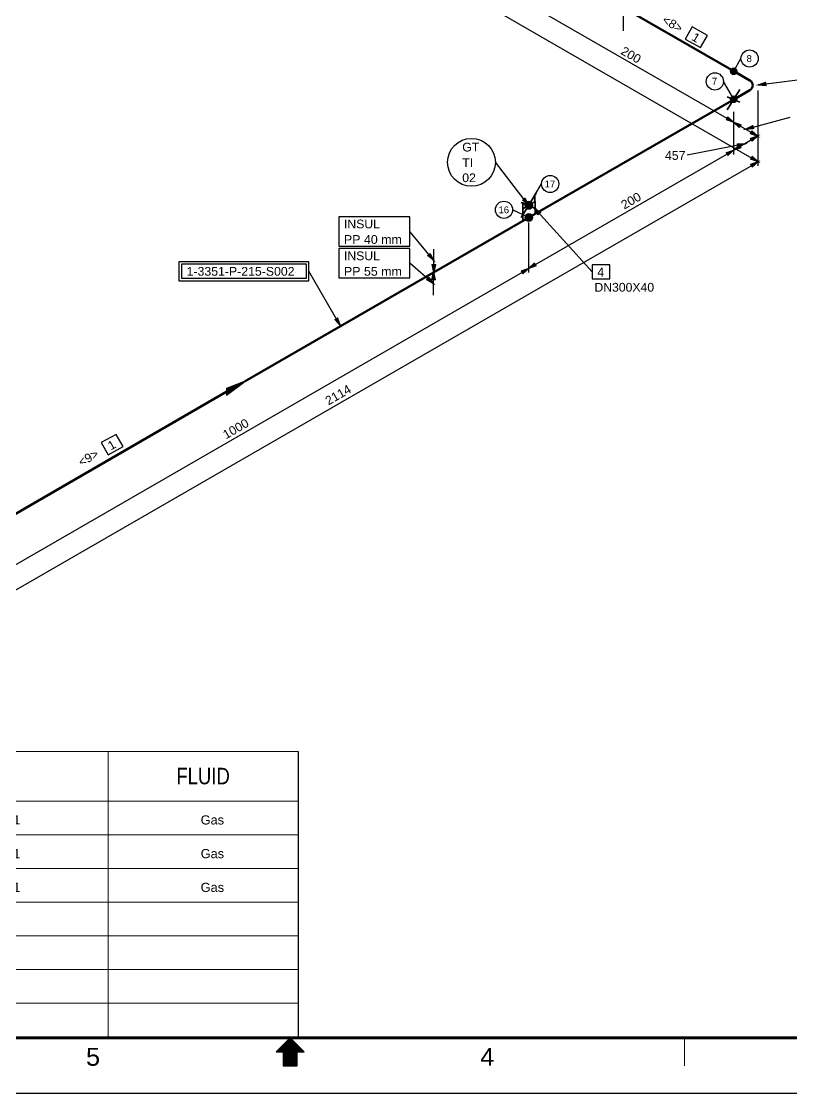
# Model space of a CAD drawing. Header units: inches. Extents: x 0 to 841, y 0 to 594.
# Drawn here: x 363.5 to 556.9, y 0 to 269.3 of the extents above; entities that cross this region are included whole.
import ezdxf
from ezdxf.enums import TextEntityAlignment as Align
from ezdxf.xclip import XClip

# ---------------------------------------------------------------- set-up
doc = ezdxf.new("R2010")
doc.units = ezdxf.units.IN
doc.header["$MEASUREMENT"] = 0
doc.header["$XCLIPFRAME"] = 0
for name, color, linetype in [('1-3320-LP-186-001-615_MODEL-EMBED 1_DWG$0$Default', 7, 'Continuous'), ('BG 0', 7, 'Continuous'), ('BG BG BG BG BG 2', 7, 'Continuous'), ('BG BG BG BG TITLETEXT', 7, 'Continuous'), ('BG Border', 7, 'Continuous'), ('DIMLINES', 7, 'Continuous'), ('DIMTEXT', 7, 'Continuous'), ('FITTINGS', 7, 'Continuous'), ('ISOTEXT', 7, 'Continuous'), ('NOZZLES', 7, 'Continuous'), ('PIPE', 7, 'Continuous'), ('WELDS', 7, 'Continuous')]:
    doc.layers.add(name, color=color, linetype=linetype)
doc.styles.add('1-3320-LP-186-001-615_MODEL-EMBED 1_DWG$0$Arial', font='arial.ttf')
doc.styles.add('Arial', font='arial.ttf')

# ---------------------------------------------------------------- blocks, each defined once
blk = doc.blocks.new('1-3320-LP-186-001-615_MODEL-EMBED 1_DWG')
at = {"layer": '1-3320-LP-186-001-615_MODEL-EMBED 1_DWG$0$Default', "color": 4, "style": '1-3320-LP-186-001-615_MODEL-EMBED 1_DWG$0$Arial'}
for s, width, p in [('1-3351-215-ECD8-300', 1.00235, (0.938205, -0.115628)), ('25', 1.008516, (3.475116, -0.115628)), ('54', 1.008516, (4.350117, -0.115628)), ('355.0 ', 1.008516, (5.29826, -0.115628)), ('45.0 ', 1.008516, (6.406503, -0.115628)), ('325.0 ', 1.008516, (7.444094, -0.115628)), ('PP', 1.004063, (8.591588, -0.115628)), ('40', 1.008516, (9.933451, -0.115628)), ('1-3351-LM-105-001', 1.002802, (11.758255, -0.115628)), ('Gas', 1.002038, (14.659147, -0.115628)), ('1-3351-215-ECD8-300', 1.00235, (0.938205, -0.448962)), ('300', 1.008516, (3.43979, -0.448962)), ('54', 1.008516, (4.350117, -0.448962)), ('355.0 ', 1.008516, (5.29826, -0.448962)), ('45.0 ', 1.008516, (6.406503, -0.448962)), ('325.0 ', 1.008516, (7.444094, -0.448962)), ('PP', 1.004063, (8.591588, -0.448962)), ('55', 1.008516, (9.933451, -0.448962)), ('1-3351-LM-105-001', 1.002802, (11.758255, -0.448962)), ('Gas', 1.002038, (14.659147, -0.448962)), ('1-3351-433-ECD8-080', 1.00235, (0.938205, -0.782295)), ('80', 1.008516, (3.475116, -0.782295)), ('54', 1.008516, (4.350117, -0.782295)), ('355.0 ', 1.008516, (5.29826, -0.782295)), ('45.0 ', 1.008516, (6.406503, -0.782295)), ('325.0 ', 1.008516, (7.444094, -0.782295)), ('PP', 1.004063, (8.591588, -0.782295)), ('45', 1.008516, (9.933451, -0.782295)), ('1-3351-LM-105-001', 1.002802, (11.758255, -0.782295)), ('Gas', 1.002038, (14.659147, -0.782295))]:
    blk.add_text(s, height=0.090278, dxfattribs=dict(at, width=width)).set_placement(p, align=Align.TOP_LEFT)

msp = doc.modelspace()

# ---------------------------------------------------------------- hatches: boundary and pattern name
at = {"layer": 'DIMLINES', "linetype": 'Continuous'}
for points in [[(540.52, 244.6), (542.36, 243.96), (540.92, 245.24)], [(544.12, 243.32), (542.28, 243.96), (543.72, 242.68)], [(547.16, 243.08), (545.4, 242.2), (547.32, 242.36)], [(546.6, 241.08), (548.44, 240.44), (547, 241.72)], [(547, 239.24), (548.44, 240.52), (546.6, 239.88)], [(543.72, 238.2), (542.28, 236.92), (544.12, 237.56)], [(543.4, 237.8), (545.24, 238.52), (543.32, 238.52)], [(540.92, 235.64), (542.36, 236.92), (540.52, 236.28)], [(546.68, 234.68), (548.52, 234.04), (547.08, 235.32)], [(547.08, 232.76), (548.52, 234.04), (546.68, 233.4)], [(465.56, 210.44), (467.08, 209.24), (466.12, 210.92)], [(466.68, 208.2), (467.08, 206.28), (467.48, 208.2)], [(492.28, 208.52), (490.84, 207.24), (492.68, 207.88)], [(465.32, 204.36), (467, 203.4), (465.8, 204.92)], [(467.4, 204.36), (467, 206.28), (466.6, 204.36)], [(489.48, 205.96), (490.92, 207.24), (489.08, 206.6)]]:
    msp.add_hatch(color=2, dxfattribs=at).paths.add_polyline_path(points)
at = {"layer": 'DIMLINES', "linetype": 'ByBlock'}
h = msp.add_hatch(dxfattribs=at)
h.set_pattern_fill('LINE', scale=25.4, style=0)
h.paths.add_polyline_path([(540.52, 244.6), (542.36, 243.96), (540.92, 245.24)])
h = msp.add_hatch(dxfattribs=at)
h.set_pattern_fill('LINE', scale=25.4, style=0)
h.paths.add_polyline_path([(544.12, 243.32), (542.28, 243.96), (543.72, 242.68)])
h = msp.add_hatch(dxfattribs=at)
h.set_pattern_fill('LINE', scale=25.4, style=0)
h.paths.add_polyline_path([(547.16, 243.08), (545.4, 242.2), (547.32, 242.36)])
h = msp.add_hatch(dxfattribs=at)
h.set_pattern_fill('LINE', scale=25.4, style=0)
h.paths.add_polyline_path([(546.6, 241.08), (548.44, 240.44), (547, 241.72)])
h = msp.add_hatch(dxfattribs=at)
h.set_pattern_fill('LINE', scale=25.4, style=0)
h.paths.add_polyline_path([(547, 239.24), (548.44, 240.52), (546.6, 239.88)])
h = msp.add_hatch(dxfattribs=at)
h.set_pattern_fill('LINE', scale=25.4, style=0)
h.paths.add_polyline_path([(543.72, 238.2), (542.28, 236.92), (544.12, 237.56)])
h = msp.add_hatch(dxfattribs=at)
h.set_pattern_fill('LINE', scale=25.4, style=0)
h.paths.add_polyline_path([(543.4, 237.8), (545.24, 238.52), (543.32, 238.52)])
h = msp.add_hatch(dxfattribs=at)
h.set_pattern_fill('LINE', scale=25.4, style=0)
h.paths.add_polyline_path([(540.92, 235.64), (542.36, 236.92), (540.52, 236.28)])
h = msp.add_hatch(dxfattribs=at)
h.set_pattern_fill('LINE', scale=25.4, style=0)
h.paths.add_polyline_path([(546.68, 234.68), (548.52, 234.04), (547.08, 235.32)])
h = msp.add_hatch(dxfattribs=at)
h.set_pattern_fill('LINE', scale=25.4, style=0)
h.paths.add_polyline_path([(547.08, 232.76), (548.52, 234.04), (546.68, 233.4)])
h = msp.add_hatch(dxfattribs=at)
h.set_pattern_fill('LINE', scale=25.4, style=0)
h.paths.add_polyline_path([(465.56, 210.44), (467.08, 209.24), (466.12, 210.92)])
h = msp.add_hatch(dxfattribs=at)
h.set_pattern_fill('LINE', scale=25.4, style=0)
h.paths.add_polyline_path([(466.68, 208.2), (467.08, 206.28), (467.48, 208.2)])
h = msp.add_hatch(dxfattribs=at)
h.set_pattern_fill('LINE', scale=25.4, style=0)
h.paths.add_polyline_path([(492.28, 208.52), (490.84, 207.24), (492.68, 207.88)])
h = msp.add_hatch(dxfattribs=at)
h.set_pattern_fill('LINE', scale=25.4, style=0)
h.paths.add_polyline_path([(465.32, 204.36), (467, 203.4), (465.8, 204.92)])
h = msp.add_hatch(dxfattribs=at)
h.set_pattern_fill('LINE', scale=25.4, style=0)
h.paths.add_polyline_path([(467.4, 204.36), (467, 206.28), (466.6, 204.36)])
h = msp.add_hatch(dxfattribs=at)
h.set_pattern_fill('LINE', scale=25.4, style=0)
h.paths.add_polyline_path([(489.48, 205.96), (490.92, 207.24), (489.08, 206.6)])
at = {"layer": 'ISOTEXT', "linetype": 'Continuous'}
for points in [[(550.36, 253.96), (548.52, 253.32), (550.44, 253.16)], [(489.4, 224.36), (490.84, 223.08), (489.96, 224.84)], [(493.88, 221.24), (492.28, 222.44), (493.24, 220.76)], [(442.28, 194.36), (443.56, 192.92), (442.92, 194.76)]]:
    msp.add_hatch(color=2, dxfattribs=at).paths.add_polyline_path(points)
at = {"layer": 'ISOTEXT', "linetype": 'ByBlock'}
h = msp.add_hatch(dxfattribs=at)
h.set_pattern_fill('LINE', scale=25.4, style=0)
h.paths.add_polyline_path([(550.36, 253.96), (548.52, 253.32), (550.44, 253.16)])
h = msp.add_hatch(dxfattribs=at)
h.set_pattern_fill('LINE', scale=25.4, style=0)
h.paths.add_polyline_path([(489.4, 224.36), (490.84, 223.08), (489.96, 224.84)])
h = msp.add_hatch(dxfattribs=at)
h.set_pattern_fill('LINE', scale=25.4, style=0)
h.paths.add_polyline_path([(493.88, 221.24), (492.28, 222.44), (493.24, 220.76)])
h = msp.add_hatch(dxfattribs=at)
h.set_pattern_fill('LINE', scale=25.4, style=0)
h.paths.add_polyline_path([(442.28, 194.36), (443.56, 192.92), (442.92, 194.76)])
at = {"layer": 'NOZZLES', "linetype": 'Continuous'}
h = msp.add_hatch(color=7, dxfattribs=at)
edge = h.paths.add_edge_path()
edge.add_arc((542.36, 256.76), 0.76, 0, 360)
at = {"layer": 'NOZZLES', "linetype": 'ByBlock'}
h = msp.add_hatch(dxfattribs=at)
h.set_pattern_fill('LINE', scale=25.4, style=0)
edge = h.paths.add_edge_path()
edge.add_arc((542.36, 256.76), 0.76, 0, 360)
at = {"layer": 'NOZZLES', "linetype": 'Continuous'}
h = msp.add_hatch(color=7, dxfattribs=at)
edge = h.paths.add_edge_path()
edge.add_arc((542.36, 249.72), 0.76, 0, 360)
at = {"layer": 'NOZZLES', "linetype": 'ByBlock'}
h = msp.add_hatch(dxfattribs=at)
h.set_pattern_fill('LINE', scale=25.4, style=0)
edge = h.paths.add_edge_path()
edge.add_arc((542.36, 249.72), 0.76, 0, 360)
at = {"layer": 'NOZZLES', "linetype": 'Continuous'}
h = msp.add_hatch(color=7, dxfattribs=at)
edge = h.paths.add_edge_path()
edge.add_arc((490.92, 223.08), 0.92, 0, 360)
at = {"layer": 'NOZZLES', "linetype": 'ByBlock'}
h = msp.add_hatch(dxfattribs=at)
h.set_pattern_fill('LINE', scale=25.4, style=0)
edge = h.paths.add_edge_path()
edge.add_arc((490.92, 223.08), 0.92, 0, 360)
at = {"layer": 'NOZZLES', "linetype": 'Continuous'}
h = msp.add_hatch(color=7, dxfattribs=at)
edge = h.paths.add_edge_path()
edge.add_arc((490.92, 220.04), 0.92, 0, 360)
at = {"layer": 'NOZZLES', "linetype": 'ByBlock'}
h = msp.add_hatch(dxfattribs=at)
h.set_pattern_fill('LINE', scale=25.4, style=0)
edge = h.paths.add_edge_path()
edge.add_arc((490.92, 220.04), 0.92, 0, 360)

# ---------------------------------------------------------------- linework, layer by layer
at = {"layer": 'BG 0', "color": 2, "linetype": 'Continuous', "lineweight": 25}
msp.add_line((432.98, 85.88), (432.98, 14), dxfattribs=at)
at = {"layer": 'BG BG BG BG BG 2', "color": 2, "linetype": 'Continuous', "lineweight": 15}
for p, q in [((432.98, 85.88), (35, 85.88)), ((385.27, 14.27), (385.27, 85.88)), ((432.98, 73.42), (35, 73.42)), ((432.98, 64.96), (35, 64.96)), ((432.98, 56.51), (35, 56.51)), ((432.98, 48.06), (35, 48.06)), ((432.98, 39.61), (35, 39.61)), ((432.98, 31.16), (35, 31.16)), ((432.98, 22.71), (35, 22.71))]:
    msp.add_line(p, q, dxfattribs=at)
at = {"layer": 'BG Border', "color": 3, "linetype": 'Continuous', "lineweight": 120}
msp.add_line((827, 14), (35, 14), dxfattribs=at)
at = {"layer": 'BG Border', "color": 7, "linetype": 'Continuous', "lineweight": 25}
for p, q in [((431, 14), (427.5, 10.5)), ((434.5, 10.5), (431, 14)), ((427.5, 10.5), (429.25, 10.5)), ((429.25, 10.5), (429.25, 6.98)), ((432.75, 6.98), (432.75, 10.5)), ((432.75, 10.5), (434.5, 10.5)), ((429.25, 6.98), (432.75, 6.98)), ((841, 0), (0, 0))]:
    msp.add_line(p, q, dxfattribs=at)
at = {"layer": 'BG Border', "color": 7, "linetype": 'Continuous', "lineweight": 13}
for p, q in [((430.6, 13.6), (430.6, 6.98)), ((430.8, 13.8), (430.8, 6.98)), ((431, 14), (431, 6.98)), ((431.2, 13.8), (431.2, 6.98)), ((431.4, 13.6), (431.4, 6.98)), ((530, 14), (530, 6.98)), ((427.8, 10.8), (427.8, 10.5)), ((428, 11), (428, 10.5)), ((428.2, 11.2), (428.2, 10.5)), ((428.4, 11.4), (428.4, 10.5)), ((428.6, 11.6), (428.6, 10.5)), ((428.8, 11.8), (428.8, 10.5)), ((429, 12), (429, 10.5)), ((429.2, 12.2), (429.2, 10.5)), ((429.4, 12.4), (429.4, 6.98)), ((429.6, 12.6), (429.6, 6.98)), ((429.8, 12.8), (429.8, 6.98)), ((430, 13), (430, 6.98)), ((430.2, 13.2), (430.2, 6.98)), ((430.4, 13.4), (430.4, 6.98)), ((431.6, 13.4), (431.6, 6.98)), ((431.8, 13.2), (431.8, 6.98)), ((432, 13), (432, 6.98)), ((432.2, 12.8), (432.2, 6.98)), ((432.4, 12.6), (432.4, 6.98)), ((432.6, 12.4), (432.6, 6.98)), ((432.8, 12.2), (432.8, 10.5)), ((433, 12), (433, 10.5)), ((433.2, 11.8), (433.2, 10.5)), ((433.4, 11.6), (433.4, 10.5)), ((433.6, 11.4), (433.6, 10.5)), ((433.8, 11.2), (433.8, 10.5)), ((434, 11), (434, 10.5)), ((434.2, 10.8), (434.2, 10.5)), ((427.6, 10.6), (427.6, 10.5)), ((434.4, 10.6), (434.4, 10.5))]:
    msp.add_line(p, q, dxfattribs=at)
at = {"layer": 'BG Border', "color": 3, "linetype": 'Continuous', "lineweight": 120}
msp.add_lwpolyline([(827, 580), (35, 580), (35, 14), (827, 14)], close=True, dxfattribs=at)
at = {"layer": 'DIMLINES', "color": 2, "linetype": 'Continuous', "lineweight": 30}
for p, q in [((214.2, 426.92), (548.52, 234.04)), ((490.84, 273.64), (542.36, 243.96)), ((514.68, 266.92), (514.68, 272.68)), ((548.52, 233), (548.52, 251.96)), ((540.52, 244.6), (540.92, 245.24)), ((540.92, 245.24), (542.36, 243.96)), ((542.36, 235.88), (542.36, 246.52)), ((545.4, 242.2), (556.52, 245.24)), ((542.36, 243.96), (540.52, 244.6)), ((542.28, 243.96), (544.12, 243.32)), ((543.72, 242.68), (542.28, 243.96)), ((542.28, 243.96), (548.44, 240.44)), ((544.12, 243.32), (543.72, 242.68)), ((545.4, 242.2), (547.16, 243.08)), ((547.32, 242.36), (545.4, 242.2)), ((547.16, 243.08), (547.32, 242.36)), ((542.28, 236.92), (548.44, 240.52)), ((546.6, 241.08), (547, 241.72)), ((548.44, 240.44), (546.6, 241.08)), ((546.6, 239.88), (548.44, 240.52)), ((547, 239.24), (546.6, 239.88)), ((547, 241.72), (548.44, 240.44)), ((548.44, 240.52), (547, 239.24)), ((545.24, 238.52), (530.68, 235.64)), ((542.28, 236.92), (543.72, 238.2)), ((544.12, 237.56), (542.28, 236.92)), ((543.4, 237.8), (543.32, 238.52)), ((543.32, 238.52), (545.24, 238.52)), ((545.24, 238.52), (543.4, 237.8)), ((543.72, 238.2), (544.12, 237.56)), ((490.84, 207.24), (542.36, 236.92)), ((540.52, 236.28), (542.36, 236.92)), ((540.92, 235.64), (540.52, 236.28)), ((542.36, 236.92), (540.92, 235.64)), ((546.68, 234.68), (547.08, 235.32)), ((548.52, 234.04), (546.68, 234.68)), ((547.08, 235.32), (548.52, 234.04)), ((337.72, 112.44), (548.52, 234.04)), ((546.68, 233.4), (548.52, 234.04)), ((547.08, 232.76), (546.68, 233.4)), ((548.52, 234.04), (547.08, 232.76)), ((461.08, 220.2), (443.24, 220.2)), ((443.24, 220.2), (443.24, 212.84)), ((461.08, 212.84), (461.08, 220.2)), ((490.92, 206.2), (490.92, 218.76)), ((467.08, 209.24), (461.08, 216.52)), ((443.24, 212.84), (461.08, 212.84)), ((461.08, 212.2), (443.24, 212.2)), ((443.24, 212.2), (443.24, 204.84)), ((461.08, 204.84), (461.08, 212.2)), ((465.56, 210.44), (466.12, 210.92)), ((467.08, 209.24), (465.56, 210.44)), ((466.12, 210.92), (467.08, 209.24)), ((467.08, 206.28), (467.08, 212.04)), ((467, 203.4), (461.08, 208.52)), ((467.08, 206.28), (466.68, 208.2)), ((466.68, 208.2), (467.48, 208.2)), ((467.48, 208.2), (467.08, 206.28)), ((490.84, 207.24), (492.28, 208.52)), ((492.68, 207.88), (490.84, 207.24)), ((492.28, 208.52), (492.68, 207.88)), ((343.88, 122.36), (490.92, 207.24)), ((443.24, 204.84), (461.08, 204.84)), ((465.32, 204.36), (465.8, 204.92)), ((465.8, 204.92), (467, 203.4)), ((466.28, 205.8), (467.88, 206.68)), ((466.6, 204.36), (467, 206.28)), ((467, 206.28), (467.4, 204.36)), ((467, 200.52), (467, 206.28)), ((489.08, 206.6), (490.92, 207.24)), ((489.48, 205.96), (489.08, 206.6)), ((490.92, 207.24), (489.48, 205.96)), ((467, 203.4), (465.32, 204.36)), ((467.4, 204.36), (466.6, 204.36))]:
    msp.add_line(p, q, dxfattribs=at)
at = {"layer": 'DIMLINES', "color": 2, "linetype": 'Continuous', "lineweight": 30, "const_width": 0.3}
for points in [[(540.52, 244.6), (542.36, 243.96), (540.92, 245.24)], [(544.12, 243.32), (542.28, 243.96), (543.72, 242.68)], [(547.16, 243.08), (545.4, 242.2), (547.32, 242.36)], [(546.6, 241.08), (548.44, 240.44), (547, 241.72)], [(547, 239.24), (548.44, 240.52), (546.6, 239.88)], [(540.92, 235.64), (542.36, 236.92), (540.52, 236.28)], [(543.72, 238.2), (542.28, 236.92), (544.12, 237.56)], [(543.4, 237.8), (545.24, 238.52), (543.32, 238.52)], [(546.68, 234.68), (548.52, 234.04), (547.08, 235.32)], [(547.08, 232.76), (548.52, 234.04), (546.68, 233.4)], [(465.56, 210.44), (467.08, 209.24), (466.12, 210.92)], [(466.68, 208.2), (467.08, 206.28), (467.48, 208.2)], [(489.48, 205.96), (490.92, 207.24), (489.08, 206.6)], [(492.28, 208.52), (490.84, 207.24), (492.68, 207.88)], [(465.32, 204.36), (467, 203.4), (465.8, 204.92)], [(467.4, 204.36), (467, 206.28), (466.6, 204.36)]]:
    msp.add_lwpolyline(points, close=True, dxfattribs=at)
at = {"layer": 'FITTINGS', "color": 7, "linetype": 'Continuous', "lineweight": 35}
for p, q in [((492.5, 224), (489.4, 222.2)), ((489.4, 222.2), (489.4, 223.9)), ((492.4, 223.9), (492.4, 225.6)), ((492.5, 220.9), (492.5, 224)), ((489.4, 222.2), (489.4, 219.1)), ((490.9, 220), (492.5, 220.9)), ((489.4, 219.1), (490.9, 220))]:
    msp.add_line(p, q, dxfattribs=at)
at = {"layer": 'FITTINGS', "color": 7, "linetype": 'Continuous', "lineweight": 30}
for p, q in [((419.7, 178.9), (415, 177.1)), ((415, 175.4), (419.7, 178.9)), ((419.7, 178.9), (415, 177)), ((415, 175.4), (419.3, 178.6)), ((419.3, 178.6), (415, 176.9)), ((415, 175.6), (418.9, 178.4)), ((418.9, 178.4), (415, 176.8)), ((415, 175.7), (418.4, 178.2)), ((418.4, 178.2), (415, 176.7)), ((415, 175.8), (417.9, 177.9)), ((417.9, 177.9), (415, 176.6)), ((415, 175.9), (417.5, 177.6)), ((417.5, 177.6), (415, 176.5)), ((415, 176.1), (417.1, 177.4)), ((417.1, 177.4), (415, 176.3)), ((415, 177.1), (415, 175.4)), ((415, 176.2), (416.6, 177.1)), ((416.6, 177.1), (415, 176.2)), ((415, 177), (415, 175.4)), ((415, 176.9), (415, 175.6)), ((415, 176.8), (415, 175.7)), ((415, 176.7), (415, 175.8)), ((415, 176.6), (415, 175.9)), ((415, 176.5), (415, 176.1)), ((415, 176.3), (415, 176.2))]:
    msp.add_line(p, q, dxfattribs=at)
at = {"layer": 'ISOTEXT', "color": 2, "linetype": 'Continuous', "lineweight": 30}
for p, q in [((531.96, 267.88), (530.2, 264.84)), ((535.8, 265.72), (531.96, 267.88)), ((530.2, 264.84), (534.04, 262.68)), ((534.04, 262.68), (535.8, 265.72)), ((542.36, 256.76), (544.2, 259.96)), ((542.36, 249.72), (539.8, 254.2)), ((548.52, 253.32), (564.92, 255.4)), ((548.52, 253.32), (550.36, 253.96)), ((550.44, 253.16), (548.52, 253.32)), ((550.36, 253.96), (550.44, 253.16)), ((490.84, 223.08), (482.52, 233.88)), ((490.92, 223.08), (494.12, 228.44)), ((489.4, 224.36), (489.96, 224.84)), ((490.84, 223.08), (489.4, 224.36)), ((489.96, 224.84), (490.84, 223.08)), ((490.92, 220.04), (486.84, 221.96)), ((492.28, 222.44), (506.84, 206.36)), ((492.28, 222.44), (493.88, 221.24)), ((493.24, 220.76), (492.28, 222.44)), ((493.88, 221.24), (493.24, 220.76)), ((435.72, 208.92), (403.08, 208.92)), ((403.08, 208.92), (403.08, 204.12)), ((435.08, 208.28), (403.72, 208.28)), ((403.72, 208.28), (403.72, 204.76)), ((435.08, 204.76), (435.08, 208.28)), ((435.72, 204.12), (435.72, 208.92)), ((511.24, 208.12), (506.84, 208.12)), ((506.84, 208.12), (506.84, 204.6)), ((511.24, 204.6), (511.24, 208.12)), ((403.72, 204.76), (435.08, 204.76)), ((443.56, 192.92), (435.72, 206.52)), ((403.08, 204.12), (435.72, 204.12)), ((506.84, 204.6), (511.24, 204.6)), ((442.28, 194.36), (442.92, 194.76)), ((443.56, 192.92), (442.28, 194.36)), ((442.92, 194.76), (443.56, 192.92)), ((387.32, 165.56), (383.56, 163.48)), ((389.08, 162.52), (387.32, 165.56)), ((383.56, 163.48), (385.32, 160.44)), ((385.32, 160.44), (389.08, 162.52))]:
    msp.add_line(p, q, dxfattribs=at)
at = {"layer": 'ISOTEXT', "color": 2, "linetype": 'Continuous', "lineweight": 30, "const_width": 0.3}
for points in [[(550.36, 253.96), (548.52, 253.32), (550.44, 253.16)], [(489.4, 224.36), (490.84, 223.08), (489.96, 224.84)], [(493.88, 221.24), (492.28, 222.44), (493.24, 220.76)], [(442.28, 194.36), (443.56, 192.92), (442.92, 194.76)]]:
    msp.add_lwpolyline(points, close=True, dxfattribs=at)
at = {"layer": 'ISOTEXT', "color": 2, "linetype": 'Continuous', "lineweight": 30}
for centre, radius in [((546.36, 259.96), 2.16), ((537.64, 254.2), 2.16), ((476.52, 233.88), 6), ((496.28, 228.44), 2.16), ((484.68, 221.96), 2.16)]:
    msp.add_circle(centre, radius, dxfattribs=at)
at = {"layer": 'NOZZLES', "color": 7, "linetype": 'Continuous', "lineweight": 35}
for centre, radius in [((542.36, 256.76), 0.76), ((542.36, 249.72), 0.76), ((490.92, 223.08), 0.92), ((490.92, 220.04), 0.92)]:
    msp.add_circle(centre, radius, dxfattribs=at)
at = {"layer": 'PIPE', "color": 7, "linetype": 'Continuous', "lineweight": 50}
for p, q in [((490.9, 286.4), (542.4, 256.8)), ((542.4, 256.8), (546.4, 254.4)), ((546.4, 252), (542.4, 249.7)), ((542.4, 249.7), (490.9, 220)), ((490.9, 220), (419.7, 178.9)), ((415.1, 176.3), (344, 135.2))]:
    msp.add_line(p, q, dxfattribs=at)
msp.add_arc((545.75, 253.24), 1.39, 299.981, 60.018, dxfattribs=at)
at = {"layer": 'WELDS', "color": 7, "linetype": 'Continuous', "lineweight": 35}
for p, q in [((543.9, 252.2), (540.7, 247.1)), ((543.9, 249), (540.7, 250.3)), ((489, 220), (492.8, 226.1)), ((492.8, 222.2), (489, 223.8))]:
    msp.add_line(p, q, dxfattribs=at)
for centre, radius in [((542.36, 256.76), 0.76), ((542.36, 249.72), 0.76), ((490.92, 223.08), 0.92), ((490.92, 220.04), 0.92)]:
    msp.add_circle(centre, radius, dxfattribs=at)

# ---------------------------------------------------------------- block references
at = {"layer": 'NOZZLES', "linetype": 'ByBlock'}
ref = msp.add_blockref('1-3320-LP-186-001-615_MODEL-EMBED 1_DWG', (36.18, 72.81), dxfattribs=dict(at, xscale=25.4, yscale=25.4, zscale=25.4))
XClip(ref).set_block_clipping_path([(-0.029528, -2.19398), (15.699643, 0.003937)])

# ---------------------------------------------------------------- texts
at = {"layer": 'BG BG BG BG TITLETEXT', "color": 4, "style": 'Arial', "width": 0.803157}
msp.add_text('FLUID', height=4.146, dxfattribs=at).set_placement((409.13, 79.74), align=Align.MIDDLE_CENTER)
at = {"layer": 'BG Border', "color": 3, "style": 'Arial', "width": 1.008516}
for s, p in [('5', (381.5, 11.48)), ('4', (480.5, 11.48))]:
    msp.add_text(s, height=4.5, dxfattribs=at).set_placement(p, align=Align.TOP_CENTER)
at = {"layer": 'DIMLINES', "color": 2, "style": 'Arial'}
for s, width, p in [('INSUL', 0.999439, (444.5, 217.3)), ('PP 40 mm', 1.014226, (444.5, 213.4)), ('INSUL', 0.999439, (444.5, 209.3)), ('PP 55 mm', 1.014226, (444.5, 205.4))]:
    msp.add_text(s, height=2.2, dxfattribs=dict(at, width=width)).set_placement(p)
at = {"layer": 'DIMTEXT', "color": 2, "style": 'Arial', "width": 1.008516}
for s, rotation, p in [('200', 330, (513.8, 261.2)), ('200', 30, (514.9, 222)), ('2114', 30, (440.6, 172.8)), ('1000', 30, (414.9, 164.3))]:
    msp.add_text(s, height=2.2, rotation=rotation, dxfattribs=at).set_placement(p)
msp.add_text('457', height=2.2, dxfattribs=at).set_placement((525.1, 234.5))
at = {"layer": 'ISOTEXT', "color": 2, "style": 'Arial'}
for s, rotation, width, p in [('<8>', 330, 0.993892, (524.2, 269)), ('1', 330, 1.008516, (531.6, 264.7)), ('1', 30, 1.008516, (386, 161.5)), ('<9>', 30, 0.993892, (378.6, 157.4))]:
    msp.add_text(s, height=2.2, rotation=rotation, dxfattribs=dict(at, width=width)).set_placement(p)
for s, height, width, p in [('8', 1.7, 1.008516, (545.6, 259.1)), ('7', 1.7, 1.008516, (536.9, 253.4)), ('GT', 2.2, 1.009036, (474.2, 236.6)), ('TI', 2.2, 1.016011, (474.2, 232.7)), ('02', 2.2, 1.008516, (474.2, 228.9)), ('17', 1.7, 1.008516, (494.9, 227.6)), ('16', 1.7, 1.008516, (483.3, 221.1)), ('1-3351-P-215-S002', 2.2, 1.003781, (405, 205.4)), ('4', 2.2, 1.008516, (508.1, 205.2)), ('DN300X40', 2.2, 0.996682, (507.4, 201.4))]:
    msp.add_text(s, height=height, dxfattribs=dict(at, width=width)).set_placement(p)

doc.saveas('drawing.dxf')
